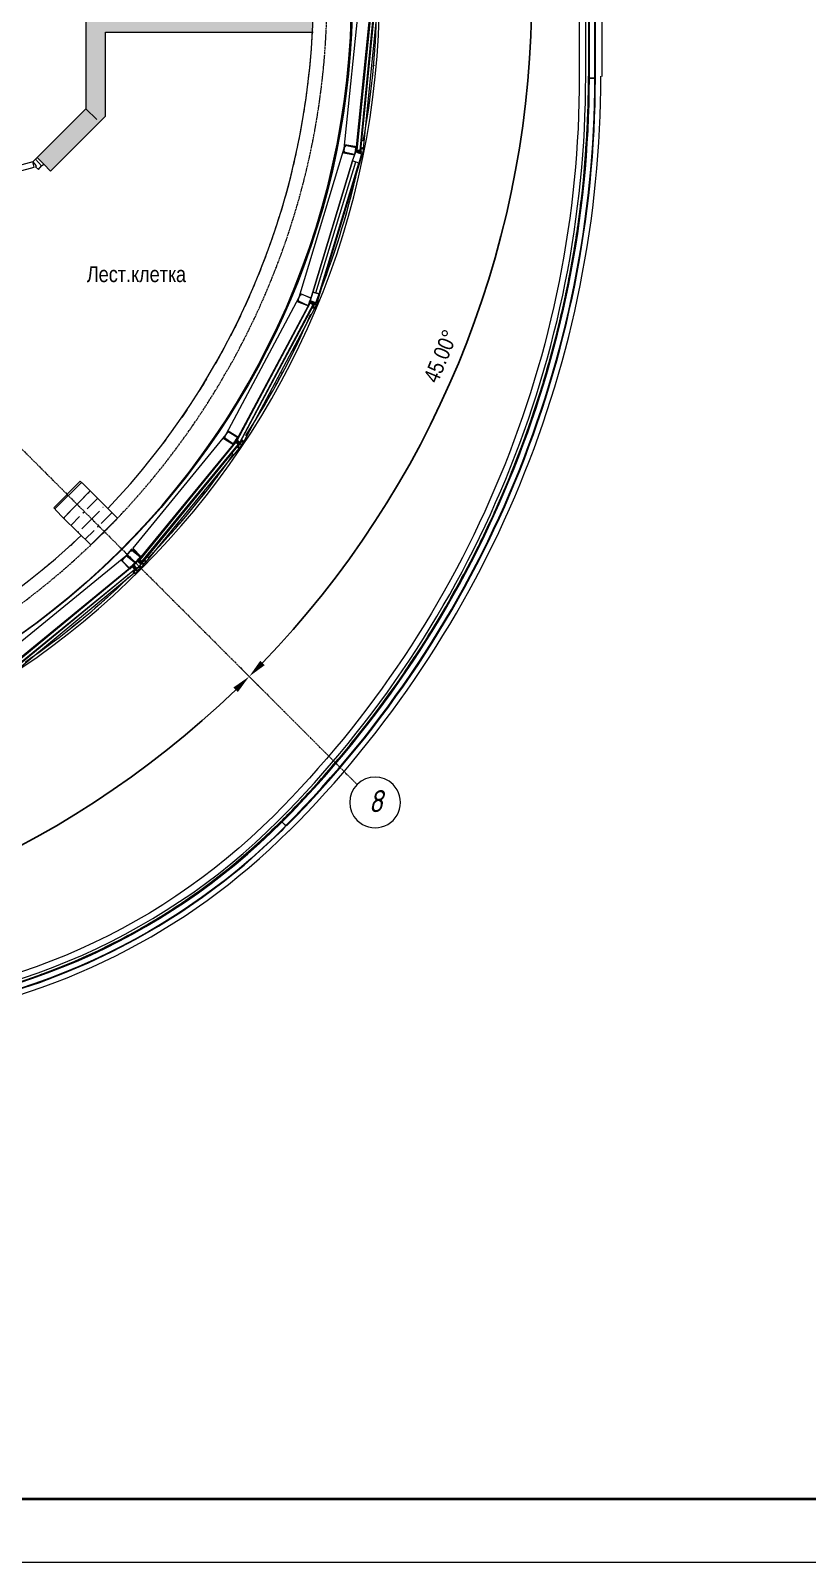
# Model space of a CAD drawing. Header units: millimetres. Extents: x 223 to 147055, y -17460 to 24540.
# Drawn here: x 105912 to 112045, y -17460 to -5372 of the extents above; entities that cross this region are included whole.
import ezdxf

# ---------------------------------------------------------------- set-up
doc = ezdxf.new("R2010")
doc.units = ezdxf.units.MM
doc.linetypes.add('ADSK_Линия сетки', pattern=[21, 12, -3, 3, -3])
doc.linetypes.add('CONTI', pattern=[0])
for name, color, linetype, lineweight in [('A-ANNO-DIMS', 7, 'Continuous', 9), ('S-GRID', 7, 'Continuous', 9), ('S-GRID-IDEN', 7, 'Continuous', 9), ('Рамка', 7, 'Continuous', 40)]:
    doc.layers.add(name, color=color, linetype=linetype, lineweight=lineweight)
for name, color, linetype in [('PDF _A-AREA', 7, 'Continuous'), ('PDF _A-CLNG', 7, 'Continuous'), ('PDF _A-DETL', 7, 'Continuous'), ('PDF _A-DETL-GENF', 7, 'Continuous'), ('PDF _A-DOOR', 7, 'Continuous'), ('PDF _A-DOOR-FRAM', 7, 'Continuous'), ('PDF _A-FLOR', 7, 'Continuous'), ('PDF _A-GLAZ', 7, 'Continuous'), ('PDF _A-GLAZ-CURT', 7, 'Continuous'), ('PDF _A-GLAZ-CWMG', 7, 'Continuous'), ('PDF _A-WALL', 7, 'Continuous'), ('PDF _A-WALL-PATT', 7, 'Continuous'), ('PDF _I-WALL', 7, 'Continuous'), ('PDF _S-BEAM', 7, 'Continuous'), ('PDF _S-COLS', 7, 'Continuous'), ('PDF _Ограждение', 7, 'Continuous'), ('PDF _Текст', 7, 'Continuous'), ('Рамка1', 7, 'Continuous')]:
    doc.layers.add(name, color=color, linetype=linetype)
doc.layers.add('PDF _A-DETL-HDLN', color=7, linetype='Continuous', true_color=0x00a600)
doc.styles.add('GOST Common_I', font='ARIALN.TTF', dxfattribs={"height": 175})
doc.styles.add('GOST Common_I_6', font='ARIALN.TTF', dxfattribs={"height": 125})
doc.styles.add('PDF ISOCPEUR Italic', font='ARIALN.TTF')
doc.dimstyles.new('Диагональ_-_Gost_2_5мм', dxfattribs={"dimscale": 304.8, "dimtxt": 125.714375, "dimasz": 0.492126, "dimexe": 0.393701, "dimexo": 0.246063, "dimgap": 0.287073, "dimtad": 1, "dimdec": 0, "dimzin": 0, "dimdsep": 46, "dimtxsty": 'GOST Common_I_6', "dimsah": 1, "dimcen": 0.09, "dimdle": 0.393701, "dimazin": 0, "dimtfac": 1, "dimtdec": 4, "dimtix": 1, "dimtmove": 0, "dimatfit": 3, "dimfxl": 1, "dimtvp": 1, "dimtfill": 1, "dimtolj": 1, "dimtzin": 0, "dimarcsym": 2})

# ---------------------------------------------------------------- blocks, each defined once
blk = doc.blocks.new('Ось сетки - D8-489723-1 этаж')
at = {"layer": 'S-GRID-IDEN'}
for start, end in [(360, 180), (180, 360)]:
    blk.add_arc((0, 0), 4, start, end, dxfattribs=at)
blk = doc.blocks.new('*D337')
at = {"layer": 'A-ANNO-DIMS', "color": 0, "lineweight": -2, "transparency": 16777216}
for p, q in [((94394, 19098), (94109, 19098)), ((92115, 13595), (91914, 13797))]:
    blk.add_line(p, q, dxfattribs=at)
blk.add_arc((86613, 19098), 7617, 316.1284, 358.8716, dxfattribs=at)
at = {"layer": 'A-ANNO-DIMS', "color": 0, "transparency": 16777216}
for points in [[(94203, 18948), (94253, 18947), (94229, 19098)], [(92121, 13801), (92086, 13836), (91999, 13712)]]:
    blk.add_solid(points, dxfattribs=at)
at = {"layer": 'Defpoints', "color": 0, "transparency": 16777216}
for p in [(86613, 19098), (94469, 19098), (93209, 15289), (92168, 13542)]:
    blk.add_point(p, dxfattribs=at)
at = {"layer": 'A-ANNO-DIMS', "color": 0, "transparency": 16777216, "insert": (93511, 16240), "char_height": 125, "width": 588.09, "attachment_point": 5, "rotation": 67.5, "style": 'GOST Common_I_6', "bg_fill": 3, "box_fill_scale": 1.1, "bg_fill_color": 256, "bg_fill_true_color": 13158600, "bg_fill_transparency": 0}
blk.add_mtext('\\A1;45.00°', dxfattribs=at)
blk = doc.blocks.new('*D338')
at = {"layer": 'A-ANNO-DIMS', "color": 0, "lineweight": -2, "transparency": 16777216}
for p, q in [((92115, 13595), (91914, 13797)), ((86613, 11316), (86613, 11601))]:
    blk.add_line(p, q, dxfattribs=at)
blk.add_arc((86613, 19098), 7617, 271.1284, 313.8716, dxfattribs=at)
at = {"layer": 'A-ANNO-DIMS', "color": 0, "transparency": 16777216}
for points in [[(91874, 13625), (91909, 13589), (91999, 13712)], [(86763, 11457), (86762, 11507), (86613, 11481)]]:
    blk.add_solid(points, dxfattribs=at)
at = {"layer": 'Defpoints', "color": 0, "transparency": 16777216}
for p in [(86613, 19098), (92168, 13542), (88584, 11740), (86613, 11241)]:
    blk.add_point(p, dxfattribs=at)
at = {"layer": 'A-ANNO-DIMS', "color": 0, "transparency": 16777216, "insert": (89470, 12199), "char_height": 125, "width": 588.09, "attachment_point": 5, "rotation": 22.5, "style": 'GOST Common_I_6', "bg_fill": 3, "box_fill_scale": 1.1, "bg_fill_color": 256, "bg_fill_true_color": 13158600, "bg_fill_transparency": 0}
blk.add_mtext('\\A1;45.00°', dxfattribs=at)
blk = doc.blocks.new('*U519')
at = {"layer": 'Рамка', "linetype": 'CONTI', "lineweight": 20}
blk.add_lwpolyline([(1929, 0), (2523, 0), (2523, 420), (1929, 420)], close=True, dxfattribs=at)
at = {"layer": 'Рамка', "linetype": 'CONTI', "lineweight": 40}
blk.add_lwpolyline([(2518, 415), (1949, 415), (1949, 5), (2518, 5), (2518, 415)], dxfattribs=at)
blk = doc.blocks.new('оси')
at = {"layer": 'S-GRID', "linetype": 'ADSK_Линия сетки'}
blk.add_line((86612.7, 19097.7), (92851.2, 12859.1), dxfattribs=at)
blk.add_arc((86612.7, 19097.7), 6000, 192.09621, 182.95219, dxfattribs=at)
at = {"layer": 'S-GRID-IDEN', "xscale": 49.99999999999998, "yscale": 49.99999999999998, "zscale": 49.99999999999998, "rotation": 224.9999999998917}
blk.add_blockref('Ось сетки - D8-489723-1 этаж', (92992.7, 12717.7), dxfattribs=at)
at = {"layer": 'S-GRID-IDEN', "insert": (92940.1, 12815), "char_height": 175, "width": 140.696, "attachment_point": 1, "rotation": 0.51911, "style": 'GOST Common_I'}
blk.add_mtext('\\fGOST Common|b0|i1|c204|p34|;\\W.9;8', dxfattribs=at)
at = {"layer": 'A-ANNO-DIMS'}
dim = blk.add_angular_dim_3p(base=(93209, 15289.3), center=(86612.7, 19097.7), p1=(92168.2, 13542.1), p2=(94469.4, 19097.7), dimstyle='Диагональ_-_Gost_2_5мм', override={"dimpost": '<>', "dimfxl": 6013.290219}, dxfattribs=at)
dim.commit()
dim.dimension.update_dxf_attribs({"geometry": '*D337', "text_midpoint": (93511, 16240.3)})
dim = blk.add_angular_dim_3p(base=(88584, 11740.4), center=(86612.7, 19097.7), p1=(86612.7, 11240.9), p2=(92168.2, 13542.1), dimstyle='Диагональ_-_Gost_2_5мм', override={"dimpost": '<>', "dimfxl": 6013.290219}, dxfattribs=at)
dim.commit()
dim.dimension.update_dxf_attribs({"geometry": '*D338', "text_midpoint": (89470.1, 12199.3)})

msp = doc.modelspace()

# ---------------------------------------------------------------- hatches: boundary and pattern name
at = {"layer": 'PDF _A-WALL-PATT', "lineweight": 15, "true_color": 0xc0c0c0, "transparency": 33554559}
msp.add_hatch(color=9, dxfattribs=at).paths.add_polyline_path([(106502, -5235), (106349, -4871), (105130, -1925), (105067, -1773), (104360, -1773), (104360, -1925), (104965, -1925), (106188, -4871), (106303, -5147), (106349, -5265), (106349, -5989), (105964, -6374), (106070, -6480), (106502, -6048), (106502, -5384), (108144, -5384), (108144, -5307), (108148, -5235), (108148, -5231), (106502, -5231)])
at = {"layer": 'PDF _S-COLS', "lineweight": 15, "transparency": 33554559}
for points in [[(106370, -9012), (106366, -9016), (106362, -9020), (106366, -9024), (106370, -9028), (106375, -9024), (106379, -9020), (106375, -9016)], [(106328, -9168), (106324, -9172), (106320, -9177), (106324, -9181), (106328, -9185), (106332, -9181), (106337, -9177), (106332, -9172)], [(106176, -9211), (106172, -9215), (106167, -9219), (106172, -9223), (106176, -9227), (106180, -9223), (106184, -9219), (106180, -9215)], [(106442, -9278), (106438, -9282), (106434, -9287), (106438, -9291), (106442, -9295), (106447, -9291), (106451, -9287), (106447, -9282)], [(106286, -9321), (106282, -9325), (106277, -9329), (106282, -9333), (106286, -9338), (106290, -9333), (106294, -9329), (106290, -9325)]]:
    msp.add_hatch(color=256, dxfattribs=at).paths.add_polyline_path(points)

# ---------------------------------------------------------------- linework, layer by layer
at = {"layer": 'PDF _A-AREA', "lineweight": 15}
for centre, radius, start, end in [((101975, -5732), 8342, 357.6655, 360), ((101974, -5732), 8342, 355.3253, 356.9127), ((101977, -5732), 8340, 352.974, 354.3201), ((101974, -5731), 8343, 350.5904, 351.8591), ((101978, -5732), 8339, 348.118, 349.4477), ((101976, -5732), 8341, 345.6518, 347.0472), ((101974, -5731), 8343, 343.2185, 344.6684), ((101975, -5731), 8342, 340.697, 341.9384), ((101973, -5731), 8344, 337.9999, 339.4663), ((101976, -5732), 8341, 335.6158, 337.0826), ((101975, -5732), 8342, 333.1439, 334.3854), ((101975, -5732), 8341, 330.4083, 331.8586), ((101975, -5732), 8342, 328.0298, 329.4305), ((101973, -5730), 8344, 325.6293, 326.9638), ((101977, -5733), 8339, 323.2176, 324.4924), ((101974, -5730), 8343, 320.7625, 322.108), ((101975, -5732), 8341, 318.1695, 319.7516), ((101975, -5732), 8341, 315.1208, 317.4115), ((104240, -7988), 5142, 312.1216, 314.5275), ((104240, -7988), 5142, 309.1115, 311.0339), ((104240, -7988), 5142, 306.0681, 307.7984), ((104241, -7989), 5140, 302.9642, 304.6841), ((104241, -7989), 5140, 299.7672, 301.6024), ((104240, -7987), 5142, 296.6146, 298.5368), ((104240, -7988), 5142, 293.258, 295.1585), ((104240, -7988), 5141, 289.8249, 291.7694)]:
    msp.add_arc(centre, radius, start, end, dxfattribs=at)
at = {"layer": 'PDF _A-CLNG', "lineweight": 15}
msp.add_lwpolyline([(108627, -5650), (108627, -5646)], dxfattribs=at)
for centre, radius, start, end in [((102248, -5080), 6397, 351.3262, 352.4087), ((102268, -5084), 6377, 349.5348, 349.8765), ((102244, -5079), 6401, 346.1959, 347.349), ((102243, -5079), 6402, 343.6526, 344.8165), ((102248, -5080), 6397, 341.1088, 342.2846), ((102248, -5080), 6397, 338.5656, 339.758), ((102238, -5076), 6408, 336.0282, 336.7029), ((102247, -5080), 6397, 333.4899, 334.6987), ((102247, -5080), 6397, 330.9575, 332.1662), ((102244, -5078), 6401, 328.4201, 329.6336), ((102161, -5024), 6500, 326.9641, 327.1046), ((102249, -5081), 6396, 323.3548, 324.5749), ((102246, -5080), 6398, 320.8172, 322.0423), ((102245, -5078), 6401, 318.2852, 319.5153), ((102246, -5080), 6399, 315.857, 316.9831), ((102241, -5075), 6405, 313.2207, 314.0109), ((102245, -5079), 6400, 310.688, 311.9237), ((102245, -5078), 6400, 308.1555, 309.3911), ((102246, -5080), 6398, 305.6232, 306.8592)]:
    msp.add_arc(centre, radius, start, end, dxfattribs=at)
at = {"layer": 'PDF _A-DETL', "lineweight": 15}
msp.add_circle((102256, -5079), 6197, dxfattribs=at)
at = {"layer": 'PDF _A-DETL-GENF', "lineweight": 15}
for points in [[(108483, -6302), (108487, -6290), (108394, -6273), (108381, -6336), (108470, -6353)], [(108394, -6285), (108398, -6290), (108398, -6281), (108394, -6281), (108394, -6277), (108483, -6294), (108483, -6298), (108479, -6298), (108474, -6315)], [(108398, -6281), (108398, -6281)], [(108386, -6319), (108394, -6290)], [(108470, -6349), (108386, -6332), (108386, -6328), (108390, -6328), (108390, -6323)], [(108386, -6328), (108386, -6328)], [(108390, -6319), (108390, -6319)], [(108390, -6323), (108390, -6323)], [(108394, -6290), (108394, -6290)], [(108474, -6319), (108479, -6319), (108479, -6323), (108474, -6323), (108470, -6345)], [(108504, -6323), (108513, -6323), (108508, -6323), (108508, -6328), (108500, -6323), (108474, -6319), (108474, -6323), (108500, -6328), (108496, -6328)], [(108474, -6328), (108474, -6328)], [(108474, -6332), (108474, -6328)], [(108474, -6332), (108474, -6332)], [(108479, -6298), (108479, -6298)], [(108479, -6302), (108479, -6302)], [(108479, -6311), (108479, -6311)], [(108479, -6315), (108479, -6311), (108483, -6311)], [(108479, -6311), (108479, -6311)], [(108479, -6315), (108479, -6315)], [(108491, -6328), (108491, -6332), (108479, -6328), (108479, -6323), (108483, -6319), (108479, -6315), (108496, -6319), (108496, -6323), (108500, -6323), (108500, -6328), (108500, -6332), (108504, -6323), (108500, -6323)], [(108479, -6315), (108479, -6315)], [(108479, -6319), (108479, -6319)], [(108479, -6319), (108479, -6319)], [(108479, -6323), (108479, -6323)], [(108479, -6328), (108479, -6328)], [(108479, -6328), (108479, -6328)], [(108483, -6302), (108483, -6302)], [(108483, -6302), (108483, -6302)], [(108483, -6306), (108483, -6311), (108483, -6315), (108496, -6319), (108500, -6319), (108513, -6319), (108517, -6319)], [(108483, -6306), (108483, -6306)], [(108513, -6340), (108513, -6336), (108508, -6336), (108496, -6332), (108487, -6332)], [(108496, -6319), (108496, -6319)], [(108500, -6319), (108500, -6319)], [(108508, -6336), (108508, -6332), (108500, -6328)], [(108500, -6332), (108508, -6332), (108513, -6332)], [(108508, -6328), (108517, -6328), (108517, -6332), (108517, -6336), (108521, -6336), (108525, -6328)], [(108508, -6332), (108508, -6332)], [(108521, -6302), (108517, -6323), (108513, -6332), (108513, -6336)], [(108513, -6319), (108513, -6319)], [(108513, -6323), (108513, -6319)], [(108513, -6323), (108513, -6323)], [(108513, -6336), (108513, -6336)], [(108517, -6328), (108521, -6323), (108521, -6306), (108525, -6306), (108525, -6302), (108529, -6302), (108534, -6306), (108529, -6302), (108529, -6298)], [(108521, -6336), (108525, -6328), (108521, -6323), (108517, -6336), (108517, -6340)], [(108517, -6323), (108517, -6323)], [(108517, -6328), (108517, -6328)], [(108521, -6332), (108517, -6332)], [(108517, -6336), (108517, -6336)], [(108525, -6298), (108521, -6298), (108525, -6298), (108525, -6302)], [(108521, -6302), (108521, -6302)], [(108521, -6302), (108521, -6302)], [(108521, -6323), (108521, -6323)], [(108521, -6328), (108521, -6328)], [(108521, -6328), (108521, -6328)], [(108521, -6332), (108521, -6332)], [(108521, -6336), (108521, -6336)], [(108521, -6357), (108521, -6357)], [(108521, -6362), (108521, -6357)], [(108525, -6302), (108525, -6302)], [(108043, -7454), (108047, -7449), (108127, -7483), (108043, -7449), (108017, -7509), (108106, -7543), (108021, -7504), (108026, -7500), (108030, -7496)], [(108026, -7492), (108038, -7462)], [(108030, -7492), (108030, -7492)], [(108043, -7454), (108043, -7454)], [(108043, -7462), (108047, -7458), (108043, -7458)], [(108043, -7462), (108043, -7462)], [(108115, -7513), (108119, -7509), (108115, -7509), (108123, -7492), (108123, -7488)], [(108026, -7500), (108026, -7500)], [(108030, -7496), (108030, -7496)], [(108110, -7517), (108106, -7534), (108106, -7543), (108110, -7534)], [(108106, -7530), (108110, -7530)], [(108136, -7517), (108115, -7509), (108110, -7509), (108115, -7513), (108136, -7521), (108144, -7526), (108144, -7530)], [(108136, -7521), (108132, -7521), (108127, -7526), (108115, -7517), (108110, -7526), (108115, -7526), (108115, -7530)], [(108110, -7521), (108115, -7521), (108132, -7526)], [(108110, -7526), (108110, -7526)], [(108110, -7530), (108110, -7530)], [(108110, -7534), (108110, -7534)], [(108115, -7509), (108115, -7509)], [(108115, -7513), (108115, -7513)], [(108115, -7517), (108115, -7517)], [(108115, -7517), (108115, -7517)], [(108115, -7521), (108115, -7521)], [(108115, -7526), (108115, -7526)], [(108119, -7500), (108119, -7509), (108132, -7513), (108132, -7517), (108140, -7517)], [(108119, -7504), (108119, -7504)], [(108119, -7509), (108119, -7509)], [(108119, -7517), (108119, -7513), (108119, -7509)], [(108119, -7513), (108119, -7513)], [(108119, -7517), (108119, -7517)], [(108123, -7500), (108123, -7500)], [(108136, -7513), (108132, -7509)], [(108132, -7530), (108144, -7534), (108144, -7530), (108136, -7526), (108140, -7517), (108136, -7517), (108136, -7521), (108136, -7526)], [(108132, -7530), (108132, -7530)], [(108136, -7513), (108136, -7513)], [(108140, -7513), (108140, -7513)], [(108148, -7517), (108140, -7513)], [(108148, -7521), (108140, -7517), (108148, -7521)], [(108148, -7534), (108140, -7551)], [(108140, -7551), (108140, -7551)], [(108140, -7555), (108140, -7555)], [(108140, -7560), (108144, -7560), (108157, -7564), (108148, -7560), (108153, -7560)], [(108153, -7555), (108148, -7555), (108148, -7551), (108144, -7551), (108153, -7534), (108157, -7534), (108161, -7526), (108157, -7526), (108161, -7526), (108157, -7534), (108153, -7530), (108153, -7534), (108157, -7521), (108157, -7517), (108153, -7521), (108148, -7517), (108148, -7521), (108153, -7526)], [(108144, -7526), (108148, -7530), (108148, -7534), (108144, -7534)], [(108144, -7530), (108144, -7530)], [(108144, -7551), (108144, -7551)], [(108144, -7551), (108144, -7551)], [(108144, -7555), (108144, -7555)], [(108144, -7555), (108144, -7555)], [(108144, -7560), (108144, -7560)], [(108144, -7560), (108144, -7560)], [(108144, -7560), (108144, -7560)], [(108148, -7517), (108148, -7517)], [(108153, -7521), (108148, -7530)], [(108148, -7530), (108148, -7530)], [(108148, -7555), (108148, -7555)], [(108148, -7560), (108148, -7560)], [(108148, -7560), (108148, -7560)], [(108153, -7521), (108153, -7521)], [(108157, -7521), (108153, -7530)], [(108153, -7530), (108153, -7530)], [(108153, -7534), (108153, -7534)], [(108153, -7555), (108153, -7555)], [(108157, -7521), (108157, -7521)], [(108157, -7530), (108157, -7530)], [(108157, -7534), (108157, -7534)], [(108170, -7504), (108174, -7509), (108174, -7504)], [(108174, -7500), (108182, -7504), (108174, -7500)], [(107543, -8592), (107552, -8584), (107471, -8533), (107433, -8588), (107513, -8639), (107522, -8631)], [(107513, -8631), (107518, -8631), (107513, -8635), (107437, -8584), (107441, -8580), (107446, -8584), (107450, -8576), (107446, -8576), (107463, -8546)], [(107446, -8576), (107446, -8576)], [(107467, -8546), (107471, -8542), (107471, -8537), (107547, -8584), (107543, -8592), (107539, -8588), (107530, -8605), (107535, -8601)], [(107467, -8546), (107467, -8546)], [(107467, -8550), (107467, -8550)], [(107471, -8542), (107471, -8542)], [(107441, -8584), (107441, -8584)], [(107522, -8626), (107526, -8622), (107522, -8622), (107526, -8614), (107513, -8626)], [(107518, -8626), (107518, -8626)], [(107518, -8626), (107518, -8626)], [(107522, -8618), (107526, -8618), (107539, -8626), (107543, -8626)], [(107522, -8622), (107522, -8622)], [(107522, -8626), (107522, -8626)], [(107522, -8626), (107522, -8626)], [(107522, -8631), (107522, -8631)], [(107547, -8622), (107530, -8605), (107526, -8605), (107526, -8609), (107547, -8626), (107556, -8631), (107560, -8635), (107564, -8626)], [(107530, -8614), (107535, -8609), (107530, -8605), (107530, -8609), (107526, -8614), (107526, -8609)], [(107539, -8622), (107526, -8614), (107530, -8618)], [(107526, -8614), (107526, -8614)], [(107526, -8618), (107526, -8618)], [(107530, -8605), (107530, -8605)], [(107530, -8614), (107530, -8614)], [(107535, -8601), (107535, -8601)], [(107535, -8601), (107535, -8601)], [(107552, -8622), (107547, -8626), (107547, -8622), (107552, -8622), (107543, -8618), (107547, -8614), (107535, -8605), (107552, -8614), (107560, -8622), (107564, -8626), (107577, -8609), (107577, -8614), (107568, -8626)], [(107535, -8605), (107535, -8605)], [(107535, -8605), (107535, -8605)], [(107535, -8605), (107535, -8605)], [(107535, -8609), (107535, -8609)], [(107539, -8588), (107539, -8588)], [(107539, -8597), (107539, -8592)], [(107539, -8597), (107539, -8597)], [(107539, -8597), (107539, -8597)], [(107539, -8601), (107543, -8597)], [(107539, -8601), (107539, -8601)], [(107543, -8592), (107543, -8592)], [(107543, -8592), (107543, -8592)], [(107543, -8597), (107543, -8597)], [(107552, -8635), (107556, -8631), (107547, -8626), (107543, -8622)], [(107556, -8639), (107552, -8635), (107543, -8631)], [(107547, -8656), (107552, -8656), (107556, -8660), (107552, -8660), (107547, -8660), (107543, -8660)], [(107543, -8656), (107543, -8656)], [(107543, -8660), (107543, -8660)], [(107547, -8614), (107547, -8614)], [(107560, -8635), (107547, -8652)], [(107547, -8652), (107547, -8652)], [(107547, -8656), (107547, -8656)], [(107547, -8660), (107547, -8660)], [(107547, -8660), (107547, -8660)], [(107552, -8614), (107552, -8614)], [(107552, -8618), (107552, -8618)], [(107560, -8626), (107552, -8622), (107560, -8626)], [(107552, -8652), (107560, -8639), (107564, -8635), (107564, -8639), (107568, -8631)], [(107552, -8652), (107552, -8652)], [(107552, -8656), (107552, -8656)], [(107552, -8660), (107552, -8660)], [(107552, -8664), (107560, -8669), (107552, -8660)], [(107556, -8631), (107556, -8631)], [(107556, -8660), (107556, -8660)], [(107560, -8622), (107560, -8626), (107564, -8631), (107568, -8635), (107564, -8639), (107560, -8639), (107568, -8626), (107564, -8635)], [(107560, -8622), (107560, -8622)], [(107560, -8635), (107560, -8635)], [(107560, -8639), (107560, -8639)], [(107564, -8626), (107564, -8626)], [(107564, -8635), (107564, -8635)], [(107564, -8639), (107564, -8639)], [(107568, -8626), (107568, -8626)], [(107568, -8631), (107568, -8631)], [(107577, -8605), (107577, -8605)], [(107577, -8609), (107577, -8609)], [(107577, -8609), (107577, -8609)], [(107577, -8614), (107577, -8614)], [(107585, -8605), (107581, -8605)], [(107581, -8609), (107581, -8609)], [(107585, -8614), (107585, -8609), (107581, -8609)], [(107581, -8609), (107581, -8609)], [(107581, -8609), (107581, -8609)], [(107581, -8614), (107585, -8614), (107585, -8618)], [(107585, -8609), (107585, -8609)], [(106735, -9583), (106743, -9575), (106675, -9507), (106629, -9553), (106696, -9621), (106705, -9613)], [(106637, -9549), (106637, -9549)], [(106646, -9545), (106646, -9545)], [(106777, -9536), (106781, -9524), (106709, -9464), (106667, -9515), (106743, -9575), (106747, -9566)], [(106667, -9520), (106667, -9520)], [(106701, -9477), (106705, -9481), (106709, -9477), (106705, -9473), (106709, -9469), (106777, -9524), (106777, -9532), (106773, -9528), (106760, -9545), (106756, -9549), (106743, -9566), (106739, -9570), (106671, -9515), (106675, -9511), (106679, -9511), (106679, -9507)], [(106671, -9515), (106671, -9515)], [(106675, -9511), (106675, -9511)], [(106679, -9503), (106701, -9481)], [(106679, -9507), (106679, -9507)], [(106679, -9507), (106679, -9507)], [(106701, -9481), (106701, -9481)], [(106709, -9473), (106709, -9473)], [(106785, -9566), (106777, -9562), (106760, -9545), (106756, -9545), (106756, -9549), (106773, -9566)], [(106756, -9549), (106756, -9549)], [(106760, -9545), (106760, -9545)], [(106760, -9553), (106760, -9549), (106764, -9549)], [(106760, -9549), (106760, -9549)], [(106773, -9536), (106768, -9541), (106764, -9545), (106777, -9553), (106773, -9558), (106777, -9562), (106773, -9566), (106777, -9570), (106781, -9562), (106777, -9562)], [(106777, -9553), (106764, -9545), (106768, -9541), (106764, -9541)], [(106764, -9545), (106764, -9545)], [(106764, -9545), (106764, -9545)], [(106764, -9549), (106764, -9549)], [(106768, -9536), (106773, -9532)], [(106768, -9541), (106768, -9541)], [(106768, -9541), (106768, -9541)], [(106773, -9528), (106773, -9528)], [(106773, -9532), (106773, -9532)], [(106773, -9532), (106773, -9532)], [(106773, -9536), (106773, -9536)], [(106773, -9536), (106773, -9536)], [(106815, -9549), (106811, -9549), (106806, -9549)], [(106811, -9549), (106811, -9549)], [(106701, -9608), (106705, -9608)], [(106701, -9608), (106701, -9608)], [(106705, -9608), (106705, -9608)], [(106705, -9613), (106705, -9613)], [(106739, -9608), (106743, -9617), (106735, -9608), (106718, -9591), (106713, -9591), (106713, -9596), (106730, -9613), (106726, -9608), (106713, -9600), (106709, -9604), (106709, -9600)], [(106709, -9604), (106709, -9604)], [(106709, -9608), (106709, -9608)], [(106713, -9596), (106713, -9596)], [(106713, -9600), (106713, -9600)], [(106713, -9600), (106713, -9600)], [(106713, -9604), (106713, -9604)], [(106713, -9604), (106726, -9613), (106726, -9617), (106735, -9625), (106735, -9621), (106730, -9617)], [(106718, -9591), (106718, -9591)], [(106718, -9600), (106718, -9596), (106722, -9596)], [(106718, -9600), (106718, -9600)], [(106730, -9604), (106722, -9591), (106726, -9587), (106722, -9587)], [(106722, -9591), (106722, -9591)], [(106722, -9591), (106722, -9591)], [(106722, -9596), (106722, -9596)], [(106722, -9642), (106722, -9647), (106726, -9651), (106726, -9647), (106726, -9642), (106739, -9625), (106747, -9617), (106764, -9604), (106768, -9604), (106773, -9604), (106768, -9600), (106764, -9600)], [(106722, -9642), (106722, -9642)], [(106722, -9647), (106722, -9647)], [(106726, -9587), (106726, -9587)], [(106726, -9587), (106726, -9587)], [(106726, -9591), (106735, -9604), (106739, -9604), (106747, -9613), (106743, -9613), (106743, -9617), (106747, -9621)], [(106726, -9591), (106726, -9591)], [(106726, -9642), (106726, -9642)], [(106726, -9642), (106726, -9642)], [(106726, -9647), (106726, -9647)], [(106726, -9647), (106726, -9647)], [(106726, -9647), (106726, -9647)], [(106726, -9651), (106726, -9651)], [(106726, -9651), (106726, -9651)], [(106726, -9651), (106735, -9659), (106726, -9651)], [(106730, -9613), (106739, -9621), (106743, -9625), (106747, -9630), (106751, -9625), (106747, -9625), (106751, -9621), (106751, -9617), (106760, -9608), (106764, -9608), (106768, -9608), (106773, -9613), (106773, -9608), (106773, -9604), (106785, -9613), (106823, -9562), (106815, -9575), (106802, -9583), (106794, -9596), (106785, -9608), (106777, -9604), (106777, -9600), (106781, -9604)], [(106730, -9579), (106730, -9579)], [(106730, -9583), (106730, -9579)], [(106730, -9583), (106730, -9583)], [(106730, -9587), (106730, -9587)], [(106730, -9608), (106730, -9608)], [(106730, -9608), (106735, -9608), (106730, -9613), (106730, -9617), (106739, -9608), (106735, -9608)], [(106730, -9651), (106735, -9651), (106730, -9647), (106730, -9642), (106739, -9630)], [(106730, -9642), (106730, -9642)], [(106730, -9647), (106730, -9647)], [(106735, -9583), (106735, -9583)], [(106735, -9604), (106735, -9604)], [(106735, -9621), (106739, -9621)], [(106747, -9625), (106739, -9630), (106735, -9625)], [(106735, -9651), (106735, -9651)], [(106739, -9604), (106739, -9604)], [(106739, -9621), (106739, -9621)], [(106739, -9625), (106739, -9625)], [(106739, -9630), (106739, -9630)], [(106743, -9613), (106743, -9613)], [(106743, -9617), (106743, -9617)], [(106747, -9562), (106747, -9562)], [(106747, -9566), (106747, -9566)], [(106747, -9566), (106747, -9566)], [(106747, -9613), (106751, -9617)], [(106747, -9617), (106747, -9617)], [(106747, -9625), (106747, -9625)], [(106747, -9625), (106747, -9625)], [(106747, -9630), (106747, -9630)], [(106768, -9562), (106756, -9553), (106751, -9558), (106751, -9562)], [(106751, -9558), (106751, -9558)], [(106751, -9558), (106751, -9558)], [(106751, -9562), (106751, -9562)], [(106751, -9562), (106751, -9562)], [(106751, -9625), (106751, -9625)], [(106756, -9553), (106756, -9553)], [(106756, -9553), (106756, -9553)], [(106756, -9558), (106756, -9558)], [(106756, -9558), (106768, -9566), (106773, -9566), (106768, -9566), (106781, -9575), (106777, -9570)], [(106760, -9553), (106760, -9553)], [(106764, -9604), (106764, -9604)], [(106764, -9604), (106764, -9604)], [(106768, -9596), (106768, -9596)], [(106768, -9600), (106773, -9600)], [(106768, -9600), (106768, -9600)], [(106768, -9604), (106768, -9604)], [(106768, -9604), (106768, -9604)], [(106768, -9604), (106768, -9604)], [(106773, -9562), (106777, -9566), (106781, -9570), (106785, -9575)], [(106773, -9566), (106773, -9566)], [(106777, -9591), (106785, -9579), (106773, -9591)], [(106773, -9591), (106773, -9591)], [(106773, -9596), (106773, -9596)], [(106773, -9600), (106773, -9600)], [(106773, -9600), (106773, -9600)], [(106773, -9600), (106773, -9600)], [(106773, -9604), (106773, -9604)], [(106773, -9604), (106773, -9604)], [(106773, -9604), (106781, -9613), (106773, -9604)], [(106777, -9553), (106777, -9553)], [(106777, -9558), (106777, -9558)], [(106790, -9566), (106790, -9562), (106781, -9558), (106777, -9558)], [(106777, -9591), (106777, -9591)], [(106777, -9596), (106777, -9596)], [(106781, -9600), (106777, -9600), (106777, -9596)], [(106777, -9600), (106777, -9600)], [(106777, -9600), (106777, -9600)], [(106781, -9558), (106781, -9558)], [(106781, -9562), (106790, -9566), (106785, -9566), (106790, -9570)], [(106781, -9570), (106781, -9575), (106785, -9579), (106790, -9579), (106798, -9570), (106794, -9570), (106798, -9575), (106794, -9575)], [(106781, -9570), (106781, -9570)], [(106781, -9575), (106781, -9575)], [(106781, -9600), (106781, -9600)], [(106806, -9558), (106794, -9566), (106798, -9570), (106790, -9575), (106785, -9579), (106785, -9575), (106794, -9570), (106806, -9553)], [(106785, -9566), (106785, -9566)], [(106785, -9579), (106785, -9579)], [(106785, -9579), (106785, -9579)], [(106790, -9562), (106794, -9566)], [(106790, -9566), (106790, -9566)], [(106794, -9579), (106790, -9579), (106790, -9583), (106798, -9575), (106794, -9583)], [(106790, -9575), (106790, -9575)], [(106794, -9570), (106794, -9570)], [(106794, -9575), (106794, -9575)], [(106794, -9579), (106794, -9579)], [(106798, -9575), (106798, -9575)], [(106806, -9553), (106806, -9553)], [(106806, -9553), (106806, -9553)], [(106806, -9553), (106806, -9553)], [(106806, -9558), (106806, -9558)], [(106811, -9558), (106811, -9553), (106815, -9558), (106815, -9562), (106815, -9553), (106811, -9553), (106815, -9553)], [(106811, -9553), (106811, -9553)], [(106815, -9553), (106815, -9553)], [(106815, -9553), (106823, -9562), (106815, -9553)]]:
    msp.add_lwpolyline(points, dxfattribs=at)
for points in [[(108542, -6302), (108529, -6298), (108538, -6302), (108538, -6319), (108534, -6332), (108529, -6349), (108525, -6362), (108517, -6362), (108529, -6366)], [(108182, -7504), (108174, -7521), (108170, -7534), (108161, -7551), (108157, -7564)], [(107552, -8618), (107547, -8614), (107552, -8614)], [(107594, -8614), (107585, -8609), (107594, -8618), (107585, -8631), (107577, -8643), (107568, -8656), (107560, -8669)], [(106696, -9608), (106701, -9613), (106696, -9617), (106633, -9553), (106637, -9549), (106641, -9549), (106646, -9545), (106641, -9545), (106667, -9520), (106671, -9515), (106675, -9511), (106739, -9575), (106735, -9579), (106730, -9575), (106718, -9591), (106713, -9596)], [(106781, -9613), (106768, -9625), (106756, -9634), (106747, -9647), (106735, -9659)], [(106743, -9630), (106747, -9630), (106751, -9625), (106751, -9621)]]:
    msp.add_lwpolyline(points, close=True, dxfattribs=at)
at = {"layer": 'PDF _A-DETL-HDLN', "lineweight": 15}
msp.add_lwpolyline([(106349, -5989), (106434, -6074)], dxfattribs=at)
at = {"layer": 'PDF _A-DOOR', "lineweight": 15}
for points in [[(105998, -6438), (106015, -6425), (105964, -6374), (105951, -6387)], [(105058, -6645), (105071, -6683), (105939, -6450), (105930, -6408)]]:
    msp.add_lwpolyline(points, close=True, dxfattribs=at)
at = {"layer": 'PDF _A-DOOR-FRAM', "lineweight": 15}
msp.add_lwpolyline([(105998, -6438), (105951, -6387), (105930, -6408), (105956, -6438), (105951, -6446), (105973, -6467)], close=True, dxfattribs=at)
at = {"layer": 'PDF _A-FLOR', "lineweight": 15}
msp.add_lwpolyline([(105830, 247, 0.600453), (95826, -5080, 1), (108666, -5080, 0.247585), (105871, 219)], format="xyb", dxfattribs=at)
for points in [[(106108, -9151), (106095, -9139), (106303, -8927), (106320, -8944)], [(107433, -12026), (107433, -12026)]]:
    msp.add_lwpolyline(points, dxfattribs=at)
for centre, radius, start, end in [((102223, -5076), 5922, 356.1384, 357.0451), ((102221, -5075), 5924, 353.4465, 355.699), ((102220, -5075), 5925, 350.7826, 353.128), ((102221, -5076), 5924, 348.1456, 350.5409), ((102221, -5075), 5925, 345.5364, 347.9314), ((102221, -5075), 5925, 342.9493, 345.3058), ((102221, -5075), 5924, 340.3948, 342.6526), ((102220, -5075), 5925, 337.8626, 339.9828), ((102221, -5075), 5924, 335.352, 337.2857), ((102220, -5075), 5926, 332.8694, 334.5719), ((102220, -5075), 5925, 330.4085, 331.8365), ((102223, -5077), 5922, 327.9693, 329.0793), ((102220, -5075), 5926, 325.5581, 326.305), ((102237, -5088), 5904, 323.1618, 323.5036), ((102228, -5044), 5939, 312.3363, 312.7692), ((102236, -5052), 5927, 309.4246, 310.2703), ((104243, -7992), 5136, 305.3709, 305.5908), ((104224, -7963), 5171, 302.4928, 302.7332), ((104234, -7977), 5153, 299.6358, 299.9318), ((104228, -7964), 5168, 296.786, 297.1413), ((104249, -8008), 5120, 293.9383, 294.3465), ((104237, -7981), 5149, 291.094, 291.5547)]:
    msp.add_arc(centre, radius, start, end, dxfattribs=at)
at = {"layer": 'PDF _A-GLAZ', "lineweight": 15}
for points in [[(108140, -7437), (108453, -6400)], [(108504, -6417), (108453, -6400), (108479, -6328), (108525, -6345)], [(108479, -6328), (108525, -6345), (108504, -6417), (108453, -6400)], [(108504, -6417), (108191, -7449)], [(108191, -7449), (108140, -7437), (108119, -7504), (108165, -7521)], [(108140, -7437), (108191, -7449), (108165, -7521), (108119, -7504)]]:
    msp.add_lwpolyline(points, close=True, dxfattribs=at)
for points in [[(108479, -6328), (108525, -6345)], [(108165, -7441), (108479, -6408)], [(108165, -7521), (108119, -7504)]]:
    msp.add_lwpolyline(points, dxfattribs=at)
at = {"layer": 'PDF _A-GLAZ-CURT', "lineweight": 15}
for points in [[(108513, -6319), (108631, -5108), (108610, -5104), (108487, -6315)], [(107564, -8622), (108144, -7534), (108119, -7521), (107539, -8609)], [(106790, -9562), (107552, -8635), (107530, -8622), (106773, -9549)], [(105803, -10383), (106747, -9613), (106730, -9591), (105791, -10366)]]:
    msp.add_lwpolyline(points, close=True, dxfattribs=at)
at = {"layer": 'PDF _A-GLAZ-CWMG', "lineweight": 15}
for points in [[(108508, -5100), (108386, -6302), (108030, -7479), (107454, -8559), (106718, -9456), (106785, -9524), (107513, -8639)], [(108597, -5147), (108483, -6290)], [(108635, -5125), (108517, -6319)], [(108652, -5147), (108538, -6302)], [(108517, -6362), (108529, -6366), (108542, -6302), (108521, -6298), (108517, -6319), (108483, -6315), (108487, -6290), (108394, -6273), (108381, -6336), (108470, -6353)], [(108525, -6366), (108178, -7504)], [(108496, -6336), (108513, -6336), (108513, -6340)], [(108513, -6336), (108513, -6340)], [(108534, -6332), (108534, -6336)], [(108534, -6332), (108534, -6332)], [(108127, -7483), (108043, -7449), (108017, -7509), (108106, -7543), (108115, -7521), (108148, -7534), (108140, -7555), (108157, -7564), (108182, -7504), (108174, -7500)], [(108102, -7543), (107547, -8584)], [(108148, -7534), (107564, -8622)], [(108153, -7564), (107594, -8614)], [(108157, -7517), (108153, -7517), (108140, -7513)], [(108153, -7517), (108153, -7517)], [(108170, -7534), (108170, -7534)], [(108170, -7534), (108170, -7538)], [(107556, -8639), (106811, -9549)], [(107556, -8669), (106823, -9562)], [(107577, -8639), (107577, -8643)], [(107577, -8643), (107577, -8643)], [(106663, -9520), (105727, -10286), (104643, -10861), (103471, -11217), (102315, -11331), (102315, -11429), (103458, -11314)], [(106785, -9524), (106790, -9528)], [(106806, -9545), (106806, -9549)], [(106692, -9617), (105803, -10345)], [(106735, -9625), (105807, -10387)], [(106730, -9655), (105837, -10392)], [(106726, -9591), (106726, -9587), (106730, -9591)], [(106747, -9613), (106751, -9617)]]:
    msp.add_lwpolyline(points, dxfattribs=at)
for points in [[(107543, -8660), (107560, -8669), (107594, -8614), (107581, -8605), (107564, -8622), (107539, -8605), (107552, -8584), (107471, -8533), (107433, -8588), (107513, -8639), (107526, -8618), (107556, -8639)], [(106722, -9647), (106735, -9659), (106781, -9613), (106768, -9600), (106751, -9617), (106726, -9591), (106743, -9575), (106675, -9507), (106629, -9553), (106696, -9621), (106713, -9604), (106739, -9630)], [(106785, -9613), (106823, -9562), (106811, -9549), (106794, -9566), (106768, -9545), (106781, -9524), (106709, -9464), (106667, -9515), (106743, -9575), (106756, -9558), (106781, -9579), (106768, -9600)]]:
    msp.add_lwpolyline(points, close=True, dxfattribs=at)
at = {"layer": 'PDF _A-WALL', "lineweight": 15}
for points in [[(104360, -1845), (104360, -1925), (104965, -1925), (106349, -5265), (106349, -5989), (105964, -6374)], [(106015, -6425), (106070, -6480), (106502, -6048), (106502, -5384), (108144, -5384)]]:
    msp.add_lwpolyline(points, dxfattribs=at)
msp.add_arc((102246, -5080), 5899, 357.0831, 358.5443, dxfattribs=at)
at = {"layer": 'PDF _I-WALL', "lineweight": 15}
for points in [[(101141, -11180, 0.467725), (108446, -5080, 0.246441), (105769, 22, -0.246441), (108446, -5080, -0.467579), (101144, -11181)], [(104240, -13129, 0.035296), (104963, -13078, 0.162845), (107881, -11618)], [(104240, -13227, 0.035296), (104977, -13175, 0.162845), (107950, -11687)]]:
    msp.add_lwpolyline(points, format="xyb", dxfattribs=at)
for points in [[(110320, -5735), (110320, -4431)], [(110422, -4431), (110422, -5735)], [(106777, -9608), (106777, -9608)]]:
    msp.add_lwpolyline(points, dxfattribs=at)
for centre, radius, start, end in [((102246, -5080), 6399, 349.541, 358.9289), ((102246, -5080), 5899, 316.4557, 357.0831), ((101975, -5732), 8342, 315.0824, 360), ((101975, -5732), 8439, 315.0824, 360), ((102246, -5080), 6399, 338.3569, 347.9425), ((102246, -5080), 6399, 326.9861, 336.687), ((102246, -5080), 6399, 315.8569, 325.4151), ((102246, -5080), 5899, 271.4557, 313.5443), ((102246, -5080), 6399, 304.4696, 313.9727)]:
    msp.add_arc(centre, radius, start, end, dxfattribs=at)
at = {"layer": 'PDF _S-BEAM', "lineweight": 15}
for points in [[(104355, -13135, 0.193132), (107899, -11615, 0.197577), (110324, -5748), (110324, -4423)], [(110320, -4423), (110320, -5748, -0.197415), (107894, -11615), (107746, -11755), (107594, -11894), (107433, -12026), (107272, -12148), (107103, -12267), (106929, -12377), (106751, -12483), (106569, -12576), (106383, -12665), (106197, -12750), (106006, -12821), (105812, -12889), (105613, -12948), (105414, -12999), (105215, -13042), (105012, -13075), (104808, -13101), (104601, -13122), (104398, -13131), (104355, -13131)], [(107924, -11645), (107899, -11619), (107928, -11645, 0.197454), (110367, -5748), (110367, -4423)], [(107933, -11649, 0.197569), (110371, -5748), (110371, -4423)], [(105786, -12948), (105985, -12885), (106180, -12809), (106370, -12728), (106557, -12639), (106743, -12542), (106921, -12440), (107099, -12330), (107268, -12212), (107433, -12089), (107598, -11958), (107751, -11818), (107903, -11679), (107928, -11649, -0.193922), (104360, -13177)]]:
    msp.add_lwpolyline(points, format="xyb", dxfattribs=at)
msp.add_lwpolyline([(110362, -5748), (110329, -5748)], close=True, dxfattribs=at)
at = {"layer": 'PDF _S-COLS', "lineweight": 15}
for points in [[(106315, -8935), (106104, -9147)], [(106320, -8940), (106383, -9003)], [(106201, -9189), (106341, -9050)], [(106358, -9147), (106442, -9062)], [(106172, -9219), (106108, -9155)], [(106315, -9304), (106455, -9164)], [(106468, -9261), (106553, -9177)], [(106481, -9134), (106485, -9134)], [(106231, -9274), (106299, -9206)], [(106341, -9388), (106413, -9316)]]:
    msp.add_lwpolyline(points, dxfattribs=at)
msp.add_lwpolyline([(106599, -9219), (106383, -9003), (106172, -9219), (106387, -9431)], close=True, dxfattribs=at)
at = {"layer": 'PDF _Ограждение', "lineweight": 15}
for points in [[(103949, -13109), (104245, -13109, 0.198091), (107869, -11607, 0.197964), (110295, -5735), (110295, -4431, 0.197924), (107869, 1440, 0.197639), (104245, 2943), (100253, 2943, 0.197875), (96634, 1440, 0.198519), (94204, -4431)], [(100249, -13059, -0.1985), (96668, -11568, -0.198841), (94255, -5735), (94255, -4431, -0.198833), (96668, 1402, -0.198246), (100253, 2892), (104245, 2892, -0.198719), (107831, 1402, -0.198841), (110244, -4431), (110244, -5735, -0.198833), (107831, -11568, -0.19907), (104245, -13059), (103949, -13059)]]:
    msp.add_lwpolyline(points, format="xyb", dxfattribs=at)

# ---------------------------------------------------------------- texts
at = {"layer": 'PDF _Текст', "lineweight": 15, "insert": (106355, -7295), "char_height": 125, "attachment_point": 4, "style": 'PDF ISOCPEUR Italic'}
msp.add_mtext('Лест.клетка', dxfattribs=at)

# ---------------------------------------------------------------- next in the draw order: block references
msp.add_blockref('оси', (15639, -24181))

# ---------------------------------------------------------------- next in the draw order: block references
at = {"layer": 'Рамка1', "xscale": 100, "yscale": 100, "zscale": 100}
msp.add_blockref('*U519', (-105245, -17460), dxfattribs=at)

doc.saveas('drawing.dxf')
